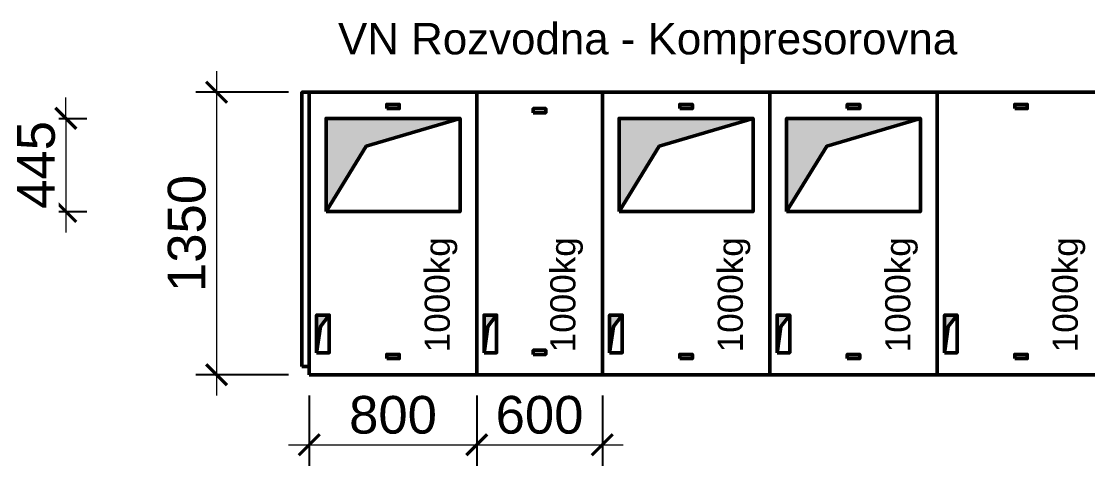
# Model space of a CAD drawing. Header units: millimetres. Extents: x 29247 to 64688, y 20262 to 44025.
# Drawn here: x 40943 to 46038, y 29415 to 31538 of the extents above; entities that cross this region are included whole.
import ezdxf

# ---------------------------------------------------------------- set-up
doc = ezdxf.new("R2010")
doc.units = ezdxf.units.MM
doc.layers.add('.-POPIS1', color=7, linetype='Continuous', lineweight=18)
doc.layers.add('ROZVADĚČ VN', color=5, linetype='Continuous', lineweight=50)
doc.styles.add('ARIALCE', font='arial.ttf')
doc.styles.get("Standard").update_dxf_attribs({"font": 'arial.ttf'})
doc.dimstyles.new('1-100', dxfattribs={"dimtxt": 180, "dimasz": 100, "dimexe": 100, "dimexo": 100, "dimgap": 50, "dimtad": 1, "dimdec": 0, "dimrnd": 1, "dimtxsty": 'ARIALCE', "dimblk": 'ARCHTICK', "dimcen": 1, "dimdle": 100, "dimclrd": 256, "dimclrt": 256, "dimadec": 0, "dimazin": 0, "dimtfac": 1, "dimtdec": 0, "dimtix": 1, "dimtmove": 2, "dimatfit": 0, "dimldrblk": 'ARCHTICK', "dimfxl": 800, "dimfxlon": 1, "dimtfill": 1, "dimlwd": -1, "dimarcsym": 0})

# ---------------------------------------------------------------- blocks, each defined once
blk = doc.blocks.new('_ArchTick')
at = {"color": 0, "linetype": 'ByBlock', "const_width": 0.15}
blk.add_lwpolyline([(-0.5, -0.5), (0.5, 0.5)], dxfattribs=at)
blk = doc.blocks.new('*D30')
at = {"layer": '.-POPIS1'}
for p, q in [((41156.1, 31074.7), (41156.1, 31174.7)), ((41156.1, 31074.7), (41156.1, 30629.7)), ((41156.1, 30629.7), (41156.1, 30529.7))]:
    blk.add_line(p, q, dxfattribs=at)
at = {"layer": '.-POPIS1', "color": 0, "lineweight": -2}
for p, q in [((40732.7, 31074.7), (41256.1, 31074.7)), ((40732.7, 30629.7), (41256.1, 30629.7))]:
    blk.add_line(p, q, dxfattribs=at)
at = {"layer": 'DEFPOINTS', "color": 0}
for p in [(40632.7, 31074.7), (40632.7, 30629.7), (41156.1, 30629.7)]:
    blk.add_point(p, dxfattribs=at)
at = {"layer": '.-POPIS1', "xscale": 100, "yscale": 100, "zscale": 100}
for p, rotation in [((41156.1, 31074.7), 270), ((41156.1, 30629.7), 90)]:
    blk.add_blockref('_ArchTick', p, dxfattribs=dict(at, rotation=rotation))
at = {"layer": '.-POPIS1', "insert": (41014.6, 30852.2), "char_height": 180, "attachment_point": 5, "rotation": 90, "style": 'ARIALCE', "bg_fill": 3, "box_fill_scale": 1.1, "bg_fill_color": 257, "bg_fill_transparency": 0}
blk.add_mtext('445', dxfattribs=at)
blk = doc.blocks.new('*D32')
at = {"layer": '.-POPIS1', "color": 0, "lineweight": -2}
for p, q in [((42319.1, 29749.7), (42319.1, 29415.2)), ((43119.1, 29749.7), (43119.1, 29415.2))]:
    blk.add_line(p, q, dxfattribs=at)
at = {"layer": '.-POPIS1'}
blk.add_line((42219.1, 29515.2), (43219.1, 29515.2), dxfattribs=at)
at = {"layer": 'DEFPOINTS', "color": 0}
for p in [(42319.1, 29849.7), (43119.1, 29849.7), (43119.1, 29515.2)]:
    blk.add_point(p, dxfattribs=at)
at = {"layer": '.-POPIS1', "xscale": 100, "yscale": 100, "zscale": 100, "rotation": 180}
blk.add_blockref('_ArchTick', (42319.1, 29515.2), dxfattribs=at)
at = {"layer": '.-POPIS1', "xscale": 100, "yscale": 100, "zscale": 100}
blk.add_blockref('_ArchTick', (43119.1, 29515.2), dxfattribs=at)
at = {"layer": '.-POPIS1', "insert": (42719.1, 29657.1), "char_height": 180, "attachment_point": 5, "style": 'ARIALCE', "bg_fill": 3, "box_fill_scale": 1.1, "bg_fill_color": 257, "bg_fill_transparency": 0}
blk.add_mtext('800', dxfattribs=at)
blk = doc.blocks.new('*D33')
at = {"layer": '.-POPIS1', "color": 0, "lineweight": -2}
for p, q in [((43119.1, 29749.7), (43119.1, 29415.2)), ((43719.1, 29749.7), (43719.1, 29415.2))]:
    blk.add_line(p, q, dxfattribs=at)
at = {"layer": '.-POPIS1'}
blk.add_line((43019.1, 29515.2), (43819.1, 29515.2), dxfattribs=at)
at = {"layer": 'DEFPOINTS', "color": 0}
for p in [(43119.1, 29849.7), (43719.1, 29849.7), (43719.1, 29515.2)]:
    blk.add_point(p, dxfattribs=at)
at = {"layer": '.-POPIS1', "xscale": 100, "yscale": 100, "zscale": 100, "rotation": 180}
blk.add_blockref('_ArchTick', (43119.1, 29515.2), dxfattribs=at)
at = {"layer": '.-POPIS1', "xscale": 100, "yscale": 100, "zscale": 100}
blk.add_blockref('_ArchTick', (43719.1, 29515.2), dxfattribs=at)
at = {"layer": '.-POPIS1', "insert": (43419.1, 29657.1), "char_height": 180, "attachment_point": 5, "style": 'ARIALCE', "bg_fill": 3, "box_fill_scale": 1.1, "bg_fill_color": 257, "bg_fill_transparency": 0}
blk.add_mtext('600', dxfattribs=at)
blk = doc.blocks.new('*D34')
at = {"layer": '.-POPIS1'}
blk.add_line((41876.3, 31299.7), (41876.3, 29749.7), dxfattribs=at)
at = {"layer": '.-POPIS1', "color": 0, "lineweight": -2}
for p, q in [((42219.1, 31199.7), (41776.3, 31199.7)), ((42219.1, 29849.7), (41776.3, 29849.7))]:
    blk.add_line(p, q, dxfattribs=at)
at = {"layer": 'DEFPOINTS', "color": 0}
for p in [(42319.1, 31199.7), (41876.3, 29849.7), (42319.1, 29849.7)]:
    blk.add_point(p, dxfattribs=at)
at = {"layer": '.-POPIS1', "xscale": 100, "yscale": 100, "zscale": 100}
for p, rotation in [((41876.3, 31199.7), 90), ((41876.3, 29849.7), 270)]:
    blk.add_blockref('_ArchTick', p, dxfattribs=dict(at, rotation=rotation))
at = {"layer": '.-POPIS1', "insert": (41734.3, 30524.7), "char_height": 180, "attachment_point": 5, "rotation": 90, "style": 'ARIALCE', "bg_fill": 3, "box_fill_scale": 1.1, "bg_fill_color": 257, "bg_fill_transparency": 0}
blk.add_mtext('1350', dxfattribs=at)

msp = doc.modelspace()

# ---------------------------------------------------------------- hatches: boundary and pattern name
at = {"layer": 'ROZVADĚČ VN'}
for points in [[(42399.1, 30629.7), (42399.1, 31074.7), (43039.1, 31074.7), (42591.1, 30941.2)], [(43799.1, 30629.7), (43799.1, 31074.7), (44439.1, 31074.7), (43991.1, 30941.2)], [(44599.1, 30629.7), (44599.1, 31074.7), (45239.1, 31074.7), (44791.1, 30941.2)], [(42354.1, 29954.7), (42372.1, 30080.7), (42414.1, 30134.7), (42354.1, 30134.7)], [(43154.1, 29954.7), (43172.1, 30080.7), (43214.1, 30134.7), (43154.1, 30134.7)], [(43754.1, 29954.7), (43772.1, 30080.7), (43814.1, 30134.7), (43754.1, 30134.7)], [(44554.1, 29954.7), (44572.1, 30080.7), (44614.1, 30134.7), (44554.1, 30134.7)], [(45354.1, 29954.7), (45372.1, 30080.7), (45414.1, 30134.7), (45354.1, 30134.7)]]:
    msp.add_hatch(color=256, dxfattribs=at).paths.add_polyline_path(points)

# ---------------------------------------------------------------- linework, layer by layer
at = {"layer": 'ROZVADĚČ VN', "linetype": 'Continuous'}
for points in [[(42284.1, 29889.7), (42319.1, 29889.7), (42319.1, 31199.7), (42284.1, 31199.7)], [(42319.1, 29849.7), (43119.1, 29849.7), (43119.1, 31199.7), (42319.1, 31199.7)], [(42319.1, 31199.7), (43119.1, 31199.7)], [(42399.1, 31199.7), (43039.1, 31199.7)], [(43119.1, 29889.7), (43119.1, 31199.7)], [(43119.1, 29889.7), (43119.1, 31199.7)], [(43119.1, 31199.7), (43719.1, 31199.7)], [(43119.1, 29849.7), (43719.1, 29849.7), (43719.1, 31199.7), (43119.1, 31199.7)], [(43119.1, 29889.7), (43119.1, 31199.7)], [(43179.1, 31199.7), (43659.1, 31199.7)], [(43719.1, 29889.7), (43719.1, 31199.7)], [(43719.1, 29849.7), (44519.1, 29849.7), (44519.1, 31199.7), (43719.1, 31199.7)], [(43719.1, 31199.7), (44519.1, 31199.7)], [(43799.1, 31199.7), (44439.1, 31199.7)], [(44519.1, 29889.7), (44519.1, 31199.7)], [(44519.1, 29849.7), (45319.1, 29849.7), (45319.1, 31199.7), (44519.1, 31199.7)], [(44519.1, 31199.7), (45319.1, 31199.7)], [(44599.1, 31199.7), (45239.1, 31199.7)], [(45319.1, 29889.7), (45319.1, 31199.7)], [(45319.1, 29849.7), (46119.1, 29849.7), (46119.1, 31199.7), (45319.1, 31199.7)], [(42689.1, 31121.7), (42749.1, 31121.7), (42749.1, 31141.7), (42689.1, 31141.7)], [(44089.1, 31121.7), (44149.1, 31121.7), (44149.1, 31141.7), (44089.1, 31141.7)], [(44889.1, 31121.7), (44949.1, 31121.7), (44949.1, 31141.7), (44889.1, 31141.7)], [(45689.1, 31121.7), (45749.1, 31121.7), (45749.1, 31141.7), (45689.1, 31141.7)], [(43389.1, 31101.7), (43449.1, 31101.7), (43449.1, 31121.7), (43389.1, 31121.7)], [(42399.1, 30629.7), (42399.1, 31074.7), (43039.1, 31074.7), (42591.1, 30941.2)], [(42399.1, 30629.7), (43039.1, 30629.7), (43039.1, 31074.7), (42399.1, 31074.7)], [(43799.1, 30629.7), (43799.1, 31074.7), (44439.1, 31074.7), (43991.1, 30941.2)], [(43799.1, 30629.7), (44439.1, 30629.7), (44439.1, 31074.7), (43799.1, 31074.7)], [(44599.1, 30629.7), (44599.1, 31074.7), (45239.1, 31074.7), (44791.1, 30941.2)], [(44599.1, 30629.7), (45239.1, 30629.7), (45239.1, 31074.7), (44599.1, 31074.7)], [(42354.1, 29954.7), (42414.1, 29954.7), (42414.1, 30134.7), (42354.1, 30134.7)], [(42354.1, 29954.7), (42372.1, 30080.7), (42414.1, 30134.7), (42354.1, 30134.7)], [(43154.1, 29954.7), (43214.1, 29954.7), (43214.1, 30134.7), (43154.1, 30134.7)], [(43154.1, 29954.7), (43172.1, 30080.7), (43214.1, 30134.7), (43154.1, 30134.7)], [(43754.1, 29954.7), (43814.1, 29954.7), (43814.1, 30134.7), (43754.1, 30134.7)], [(43754.1, 29954.7), (43772.1, 30080.7), (43814.1, 30134.7), (43754.1, 30134.7)], [(44554.1, 29954.7), (44614.1, 29954.7), (44614.1, 30134.7), (44554.1, 30134.7)], [(44554.1, 29954.7), (44572.1, 30080.7), (44614.1, 30134.7), (44554.1, 30134.7)], [(45354.1, 29954.7), (45414.1, 29954.7), (45414.1, 30134.7), (45354.1, 30134.7)], [(45354.1, 29954.7), (45372.1, 30080.7), (45414.1, 30134.7), (45354.1, 30134.7)], [(43389.1, 29946.7), (43449.1, 29946.7), (43449.1, 29966.7), (43389.1, 29966.7)], [(42689.1, 29926.7), (42749.1, 29926.7), (42749.1, 29946.7), (42689.1, 29946.7)], [(44089.1, 29926.7), (44149.1, 29926.7), (44149.1, 29946.7), (44089.1, 29946.7)], [(44889.1, 29926.7), (44949.1, 29926.7), (44949.1, 29946.7), (44889.1, 29946.7)], [(45689.1, 29926.7), (45749.1, 29926.7), (45749.1, 29946.7), (45689.1, 29946.7)]]:
    msp.add_lwpolyline(points, close=True, dxfattribs=at)

# ---------------------------------------------------------------- texts
at = {"layer": '.-POPIS1', "insert": (42456.4, 31530.5), "char_height": 150, "width": 9137.919, "attachment_point": 1}
msp.add_mtext('VN Rozvodna - Kompresorovna', dxfattribs=at)
at = {"layer": 'ROZVADĚČ VN', "ltscale": 15, "char_height": 120, "attachment_point": 1, "rotation": 90}
for insert in [(42870.4, 29956.9), (43470.4, 29956.9), (44270.4, 29956.9), (45070.4, 29956.9), (45870.4, 29956.9)]:
    msp.add_mtext_dynamic_manual_height_columns('1000kg', width=1105.316, gutter_width=8.75, heights=[0], dxfattribs=dict(at, insert=insert))

# ---------------------------------------------------------------- dimensions: what is measured, and where the dimension line sits
at = {"layer": '.-POPIS1'}
dim = msp.add_linear_dim(base=(41156.1, 30629.7), p1=(40632.7, 31074.7), p2=(40632.7, 30629.7), angle=90, dimstyle='1-100', dxfattribs=at)
dim.commit()
dim.dimension.update_dxf_attribs({"geometry": '*D30', "text_midpoint": (41014.6, 30852.2)})

# ---------------------------------------------------------------- next in the draw order: dimensions: what is measured, and where the dimension line sits
dim = msp.add_linear_dim(base=(43119.1, 29515.2), p1=(42319.1, 29849.7), p2=(43119.1, 29849.7), dimstyle='1-100', dxfattribs=at)
dim.commit()
dim.dimension.update_dxf_attribs({"geometry": '*D32', "text_midpoint": (42719.1, 29657.1)})

# ---------------------------------------------------------------- next in the draw order: dimensions: what is measured, and where the dimension line sits
dim = msp.add_linear_dim(base=(41876.3, 29849.7), p1=(42319.1, 31199.7), p2=(42319.1, 29849.7), angle=90, dimstyle='1-100', dxfattribs=at)
dim.commit()
dim.dimension.update_dxf_attribs({"geometry": '*D34', "text_midpoint": (41734.3, 30524.7)})
dim = msp.add_linear_dim(base=(43719.1, 29515.2), p1=(43119.1, 29849.7), p2=(43719.1, 29849.7), dimstyle='1-100', dxfattribs=at)
dim.commit()
dim.dimension.update_dxf_attribs({"geometry": '*D33', "text_midpoint": (43419.1, 29657.1)})

doc.saveas('drawing.dxf')
